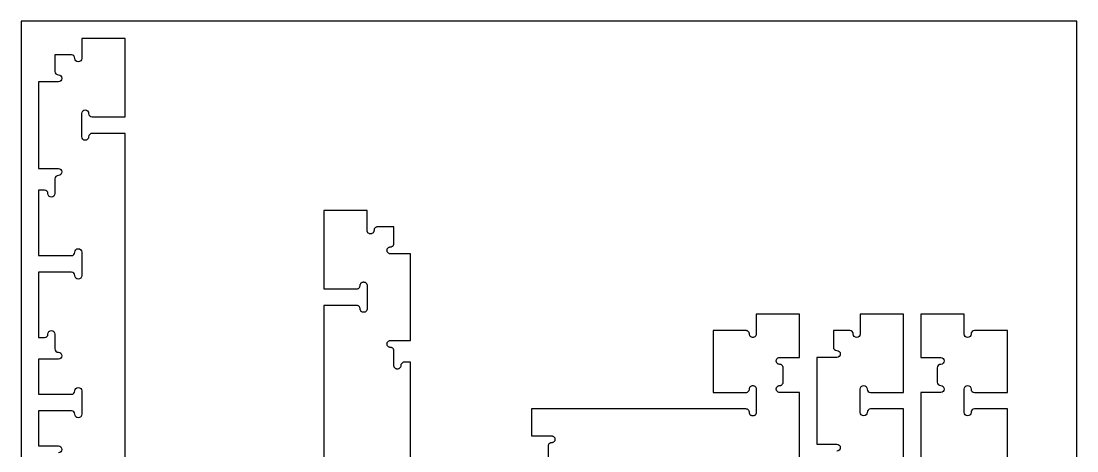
# Model space of a CAD drawing. Header units: inches. Extents: x 1367 to 1651, y -1653 to -1438.
# Drawn here: x 1524.46 to 1572.46, y -1576.05 to -1556.54 of the extents above; entities that cross this region are included whole.
import ezdxf

# ---------------------------------------------------------------- set-up
doc = ezdxf.new("R2010")
doc.units = ezdxf.units.IN
doc.header["$MEASUREMENT"] = 0
doc.linetypes.add('Solid', pattern=[0])
doc.layers.add('000_NOTES', color=6, linetype='Continuous')
doc.layers.add('CUT_THRU', color=7, linetype='Continuous')

msp = doc.modelspace()

# ---------------------------------------------------------------- linework, layer by layer
at = {"linetype": 'Solid', "lineweight": 5}
for points in [[(1542.156, -1581.866, 0), (1542.156, -1572.024, 0), (1541.881, -1572.024, 0), (1541.858, -1572.025, 0), (1541.836, -1572.03, 0), (1541.815, -1572.038, 0), (1541.795, -1572.049, 0), (1541.777, -1572.062, 0), (1541.762, -1572.078, 0), (1541.748, -1572.096, 0), (1541.737, -1572.116, 0), (1541.729, -1572.137, 0), (1541.725, -1572.159, 0), (1541.723, -1572.181, 0), (1541.721, -1572.204, 0), (1541.717, -1572.226, 0), (1541.709, -1572.247, 0), (1541.698, -1572.266, 0), (1541.685, -1572.284, 0), (1541.669, -1572.3, 0), (1541.651, -1572.314, 0), (1541.631, -1572.324, 0), (1541.61, -1572.332, 0), (1541.588, -1572.337, 0), (1541.566, -1572.339, 0), (1541.543, -1572.337, 0), (1541.521, -1572.332, 0), (1541.5, -1572.324, 0), (1541.48, -1572.314, 0), (1541.462, -1572.3, 0), (1541.447, -1572.284, 0), (1541.433, -1572.266, 0), (1541.422, -1572.247, 0), (1541.414, -1572.226, 0), (1541.41, -1572.204, 0), (1541.408, -1572.181, 0), (1541.408, -1571.512, 0), (1541.406, -1571.489, 0), (1541.402, -1571.468, 0), (1541.394, -1571.446, 0), (1541.383, -1571.427, 0), (1541.37, -1571.409, 0), (1541.354, -1571.393, 0), (1541.336, -1571.379, 0), (1541.316, -1571.369, 0), (1541.295, -1571.361, 0), (1541.273, -1571.356, 0), (1541.251, -1571.354, 0), (1541.228, -1571.353, 0), (1541.206, -1571.348, 0), (1541.185, -1571.34, 0), (1541.165, -1571.329, 0), (1541.147, -1571.316, 0), (1541.132, -1571.3, 0), (1541.118, -1571.282, 0), (1541.107, -1571.262, 0), (1541.099, -1571.241, 0), (1541.095, -1571.219, 0), (1541.093, -1571.197, 0), (1541.095, -1571.175, 0), (1541.099, -1571.153, 0), (1541.107, -1571.132, 0), (1541.118, -1571.112, 0), (1541.132, -1571.094, 0), (1541.147, -1571.078, 0), (1541.165, -1571.064, 0), (1541.185, -1571.054, 0), (1541.206, -1571.046, 0), (1541.228, -1571.041, 0), (1541.251, -1571.039, 0), (1542.156, -1571.039, 0), (1542.156, -1567.102, 0), (1541.251, -1567.102, 0), (1541.228, -1567.101, 0), (1541.206, -1567.096, 0), (1541.185, -1567.088, 0), (1541.165, -1567.077, 0), (1541.147, -1567.064, 0), (1541.132, -1567.048, 0), (1541.118, -1567.03, 0), (1541.107, -1567.01, 0), (1541.099, -1566.989, 0), (1541.095, -1566.967, 0), (1541.093, -1566.945, 0), (1541.095, -1566.923, 0), (1541.099, -1566.901, 0), (1541.107, -1566.88, 0), (1541.118, -1566.86, 0), (1541.132, -1566.842, 0), (1541.147, -1566.826, 0), (1541.165, -1566.812, 0), (1541.185, -1566.802, 0), (1541.206, -1566.794, 0), (1541.228, -1566.789, 0), (1541.251, -1566.787, 0), (1541.273, -1566.786, 0), (1541.295, -1566.781, 0), (1541.316, -1566.773, 0), (1541.336, -1566.762, 0), (1541.354, -1566.749, 0), (1541.37, -1566.733, 0), (1541.383, -1566.715, 0), (1541.394, -1566.695, 0), (1541.402, -1566.674, 0), (1541.406, -1566.652, 0), (1541.408, -1566.63, 0), (1541.408, -1565.882, 0), (1540.66, -1565.882, 0), (1540.638, -1565.884, 0), (1540.616, -1565.888, 0), (1540.595, -1565.896, 0), (1540.575, -1565.907, 0), (1540.557, -1565.92, 0), (1540.541, -1565.936, 0), (1540.528, -1565.954, 0), (1540.517, -1565.974, 0), (1540.509, -1565.995, 0), (1540.504, -1566.017, 0), (1540.503, -1566.039, 0), (1540.501, -1566.062, 0), (1540.496, -1566.084, 0), (1540.488, -1566.105, 0), (1540.478, -1566.125, 0), (1540.464, -1566.143, 0), (1540.448, -1566.158, 0), (1540.43, -1566.172, 0), (1540.411, -1566.183, 0), (1540.389, -1566.191, 0), (1540.368, -1566.195, 0), (1540.345, -1566.197, 0), (1540.323, -1566.195, 0), (1540.301, -1566.191, 0), (1540.28, -1566.183, 0), (1540.26, -1566.172, 0), (1540.242, -1566.158, 0), (1540.226, -1566.143, 0), (1540.213, -1566.125, 0), (1540.202, -1566.105, 0), (1540.194, -1566.084, 0), (1540.189, -1566.062, 0), (1540.188, -1566.039, 0), (1540.188, -1565.134, 0), (1538.219, -1565.134, 0), (1538.219, -1568.697, 0), (1539.715, -1568.697, 0), (1539.738, -1568.695, 0), (1539.76, -1568.691, 0), (1539.781, -1568.683, 0), (1539.8, -1568.672, 0), (1539.818, -1568.658, 0), (1539.834, -1568.643, 0), (1539.848, -1568.625, 0), (1539.858, -1568.605, 0), (1539.866, -1568.584, 0), (1539.871, -1568.562, 0), (1539.873, -1568.539, 0), (1539.874, -1568.517, 0), (1539.879, -1568.495, 0), (1539.887, -1568.474, 0), (1539.898, -1568.454, 0), (1539.911, -1568.436, 0), (1539.927, -1568.42, 0), (1539.945, -1568.407, 0), (1539.965, -1568.396, 0), (1539.986, -1568.388, 0), (1540.008, -1568.384, 0), (1540.03, -1568.382, 0), (1540.053, -1568.384, 0), (1540.074, -1568.388, 0), (1540.096, -1568.396, 0), (1540.115, -1568.407, 0), (1540.133, -1568.42, 0), (1540.149, -1568.436, 0), (1540.163, -1568.454, 0), (1540.173, -1568.474, 0), (1540.181, -1568.495, 0), (1540.186, -1568.517, 0), (1540.188, -1568.539, 0), (1540.188, -1569.602, 0), (1540.186, -1569.625, 0), (1540.181, -1569.647, 0), (1540.173, -1569.668, 0), (1540.163, -1569.688, 0), (1540.149, -1569.706, 0), (1540.133, -1569.721, 0), (1540.115, -1569.735, 0), (1540.096, -1569.746, 0), (1540.074, -1569.754, 0), (1540.053, -1569.758, 0), (1540.03, -1569.76, 0), (1540.008, -1569.758, 0), (1539.986, -1569.754, 0), (1539.965, -1569.746, 0), (1539.945, -1569.735, 0), (1539.927, -1569.721, 0), (1539.911, -1569.706, 0), (1539.898, -1569.688, 0), (1539.887, -1569.668, 0), (1539.879, -1569.647, 0), (1539.874, -1569.625, 0), (1539.873, -1569.602, 0), (1539.871, -1569.58, 0), (1539.866, -1569.558, 0), (1539.858, -1569.537, 0), (1539.848, -1569.517, 0), (1539.834, -1569.499, 0), (1539.818, -1569.483, 0), (1539.8, -1569.47, 0), (1539.781, -1569.459, 0), (1539.76, -1569.451, 0), (1539.738, -1569.447, 0), (1539.715, -1569.445, 0), (1538.219, -1569.445, 0), (1538.219, -1576.571, 0)], [(1559.853, -1577.122, 0), (1559.853, -1573.402, 0), (1558.947, -1573.402, 0), (1558.925, -1573.4, 0), (1558.903, -1573.395, 0), (1558.882, -1573.387, 0), (1558.862, -1573.377, 0), (1558.844, -1573.363, 0), (1558.828, -1573.347, 0), (1558.815, -1573.329, 0), (1558.804, -1573.31, 0), (1558.796, -1573.289, 0), (1558.792, -1573.267, 0), (1558.79, -1573.244, 0), (1558.792, -1573.222, 0), (1558.796, -1573.2, 0), (1558.804, -1573.179, 0), (1558.815, -1573.159, 0), (1558.828, -1573.141, 0), (1558.844, -1573.125, 0), (1558.862, -1573.112, 0), (1558.882, -1573.101, 0), (1558.903, -1573.093, 0), (1558.925, -1573.088, 0), (1558.947, -1573.087, 0), (1558.97, -1573.085, 0), (1558.992, -1573.08, 0), (1559.013, -1573.072, 0), (1559.033, -1573.062, 0), (1559.051, -1573.048, 0), (1559.066, -1573.032, 0), (1559.08, -1573.014, 0), (1559.091, -1572.995, 0), (1559.099, -1572.974, 0), (1559.103, -1572.952, 0), (1559.105, -1572.929, 0), (1559.105, -1572.28, 0), (1559.103, -1572.257, 0), (1559.099, -1572.235, 0), (1559.091, -1572.214, 0), (1559.08, -1572.194, 0), (1559.066, -1572.176, 0), (1559.051, -1572.161, 0), (1559.033, -1572.147, 0), (1559.013, -1572.136, 0), (1558.992, -1572.129, 0), (1558.97, -1572.124, 0), (1558.947, -1572.122, 0), (1558.925, -1572.121, 0), (1558.903, -1572.116, 0), (1558.882, -1572.108, 0), (1558.862, -1572.097, 0), (1558.844, -1572.084, 0), (1558.828, -1572.068, 0), (1558.815, -1572.05, 0), (1558.804, -1572.03, 0), (1558.796, -1572.009, 0), (1558.792, -1571.987, 0), (1558.79, -1571.965, 0), (1558.792, -1571.942, 0), (1558.796, -1571.92, 0), (1558.804, -1571.899, 0), (1558.815, -1571.88, 0), (1558.828, -1571.862, 0), (1558.844, -1571.846, 0), (1558.862, -1571.832, 0), (1558.882, -1571.821, 0), (1558.903, -1571.814, 0), (1558.925, -1571.809, 0), (1558.947, -1571.807, 0), (1559.853, -1571.807, 0), (1559.853, -1569.839, 0), (1557.884, -1569.839, 0), (1557.884, -1570.744, 0), (1557.883, -1570.767, 0), (1557.878, -1570.789, 0), (1557.87, -1570.81, 0), (1557.859, -1570.829, 0), (1557.846, -1570.847, 0), (1557.83, -1570.863, 0), (1557.812, -1570.877, 0), (1557.792, -1570.887, 0), (1557.771, -1570.895, 0), (1557.749, -1570.9, 0), (1557.727, -1570.902, 0), (1557.705, -1570.9, 0), (1557.683, -1570.895, 0), (1557.662, -1570.887, 0), (1557.642, -1570.877, 0), (1557.624, -1570.863, 0), (1557.608, -1570.847, 0), (1557.594, -1570.829, 0), (1557.584, -1570.81, 0), (1557.576, -1570.789, 0), (1557.571, -1570.767, 0), (1557.569, -1570.744, 0), (1557.568, -1570.722, 0), (1557.563, -1570.7, 0), (1557.555, -1570.679, 0), (1557.544, -1570.659, 0), (1557.531, -1570.641, 0), (1557.515, -1570.625, 0), (1557.497, -1570.612, 0), (1557.477, -1570.601, 0), (1557.456, -1570.593, 0), (1557.434, -1570.588, 0), (1557.412, -1570.587, 0), (1555.916, -1570.587, 0), (1555.916, -1573.402, 0), (1557.412, -1573.402, 0), (1557.434, -1573.4, 0), (1557.456, -1573.395, 0), (1557.477, -1573.387, 0), (1557.497, -1573.377, 0), (1557.515, -1573.363, 0), (1557.531, -1573.347, 0), (1557.544, -1573.329, 0), (1557.555, -1573.31, 0), (1557.563, -1573.289, 0), (1557.568, -1573.267, 0), (1557.569, -1573.244, 0), (1557.571, -1573.222, 0), (1557.576, -1573.2, 0), (1557.584, -1573.179, 0), (1557.594, -1573.159, 0), (1557.608, -1573.141, 0), (1557.624, -1573.125, 0), (1557.642, -1573.112, 0), (1557.662, -1573.101, 0), (1557.683, -1573.093, 0), (1557.705, -1573.088, 0), (1557.727, -1573.087, 0), (1557.749, -1573.088, 0), (1557.771, -1573.093, 0), (1557.792, -1573.101, 0), (1557.812, -1573.112, 0), (1557.83, -1573.125, 0), (1557.846, -1573.141, 0), (1557.859, -1573.159, 0), (1557.87, -1573.179, 0), (1557.878, -1573.2, 0), (1557.883, -1573.222, 0), (1557.884, -1573.244, 0), (1557.884, -1574.307, 0), (1557.883, -1574.33, 0), (1557.878, -1574.352, 0), (1557.87, -1574.373, 0), (1557.859, -1574.392, 0), (1557.846, -1574.41, 0), (1557.83, -1574.426, 0), (1557.812, -1574.44, 0), (1557.792, -1574.45, 0), (1557.771, -1574.458, 0), (1557.749, -1574.463, 0), (1557.727, -1574.465, 0), (1557.705, -1574.463, 0), (1557.683, -1574.458, 0), (1557.662, -1574.45, 0), (1557.642, -1574.44, 0), (1557.624, -1574.426, 0), (1557.608, -1574.41, 0), (1557.594, -1574.392, 0), (1557.584, -1574.373, 0), (1557.576, -1574.352, 0), (1557.571, -1574.33, 0), (1557.569, -1574.307, 0), (1557.568, -1574.285, 0), (1557.563, -1574.263, 0), (1557.555, -1574.242, 0), (1557.544, -1574.222, 0), (1557.531, -1574.204, 0), (1557.515, -1574.188, 0), (1557.497, -1574.175, 0), (1557.477, -1574.164, 0), (1557.456, -1574.156, 0), (1557.434, -1574.151, 0), (1557.412, -1574.15, 0), (1547.668, -1574.15, 0), (1547.668, -1575.37, 0), (1548.573, -1575.37, 0), (1548.596, -1575.372, 0), (1548.618, -1575.377, 0), (1548.639, -1575.384, 0), (1548.659, -1575.395, 0), (1548.677, -1575.409, 0), (1548.692, -1575.425, 0), (1548.706, -1575.443, 0), (1548.717, -1575.462, 0), (1548.725, -1575.483, 0), (1548.729, -1575.505, 0), (1548.731, -1575.528, 0), (1548.729, -1575.55, 0), (1548.725, -1575.572, 0), (1548.717, -1575.593, 0), (1548.706, -1575.613, 0), (1548.692, -1575.631, 0), (1548.677, -1575.647, 0), (1548.659, -1575.66, 0), (1548.639, -1575.671, 0), (1548.618, -1575.679, 0), (1548.596, -1575.684, 0), (1548.573, -1575.685, 0), (1548.551, -1575.687, 0), (1548.529, -1575.692, 0), (1548.508, -1575.699, 0), (1548.488, -1575.71, 0), (1548.47, -1575.724, 0), (1548.454, -1575.739, 0), (1548.441, -1575.757, 0), (1548.43, -1575.777, 0), (1548.422, -1575.798, 0), (1548.418, -1575.82, 0), (1548.416, -1575.843, 0), (1548.416, -1577.339, 0)]]:
    msp.add_polyline3d(points, dxfattribs=at)
at = {"layer": 'CUT_THRU'}
for points in [[(1529.184, -1588.425), (1529.184, -1561.634), (1529.184, -1561.634), (1527.688, -1561.634, 0.414214), (1527.53, -1561.791, -1), (1527.215, -1561.791), (1527.215, -1560.728, -1), (1527.53, -1560.728, 0.414214), (1527.688, -1560.886), (1529.184, -1560.886), (1529.184, -1557.323), (1527.215, -1557.323), (1527.215, -1558.228, -1), (1526.9, -1558.228, 0.414214), (1526.743, -1558.071), (1525.995, -1558.071), (1525.995, -1558.819, 0.414214), (1526.152, -1558.976, -1), (1526.152, -1559.291), (1525.247, -1559.291), (1525.247, -1563.228), (1526.152, -1563.228, -1), (1526.152, -1563.543, 0.414214), (1525.995, -1563.701), (1525.995, -1564.37, -1), (1525.68, -1564.37, 0.414214), (1525.522, -1564.213), (1525.247, -1564.213), (1525.247, -1567.185), (1526.743, -1567.185, 0.414214), (1526.9, -1567.028, -1), (1527.215, -1567.028), (1527.215, -1568.091, -1), (1526.9, -1568.091, 0.414214), (1526.743, -1567.933), (1525.247, -1567.933), (1525.247, -1570.906), (1525.522, -1570.906, 0.414214), (1525.68, -1570.748, -1), (1525.995, -1570.748), (1525.995, -1571.417, 0.414214), (1526.152, -1571.575, -1), (1526.152, -1571.89), (1525.247, -1571.89), (1525.247, -1573.484), (1526.743, -1573.484, 0.414214), (1526.9, -1573.327, -1), (1527.215, -1573.327), (1527.215, -1574.39, -1), (1526.9, -1574.39, 0.414214), (1526.743, -1574.232), (1525.247, -1574.232), (1525.247, -1575.827), (1526.152, -1575.827, -1), (1526.152, -1576.142, 0.414214)], [(1564.577, -1636.394), (1564.577, -1574.15), (1564.577, -1574.15), (1563.081, -1574.15, 0.414214), (1562.924, -1574.307, -1), (1562.609, -1574.307), (1562.609, -1573.244, -1), (1562.924, -1573.244, 0.414214), (1563.081, -1573.402), (1564.577, -1573.402), (1564.577, -1569.839), (1562.609, -1569.839), (1562.609, -1570.744, -1), (1562.294, -1570.744, 0.414214), (1562.136, -1570.587), (1561.388, -1570.587), (1561.388, -1571.335, 0.414214), (1561.546, -1571.492, -1), (1561.546, -1571.807), (1560.64, -1571.807), (1560.64, -1575.744), (1561.546, -1575.744, -1), (1561.546, -1576.059, 0.414214)], [(1569.302, -1636.394), (1569.302, -1574.15), (1569.302, -1574.15), (1567.806, -1574.15, 0.414214), (1567.648, -1574.307, -1), (1567.333, -1574.307), (1567.333, -1573.244, -1), (1567.648, -1573.244, 0.414214), (1567.806, -1573.402), (1569.302, -1573.402), (1569.302, -1570.587), (1567.806, -1570.587, 0.414214), (1567.648, -1570.744, -1), (1567.333, -1570.744), (1567.333, -1569.839), (1565.365, -1569.839), (1565.365, -1571.807), (1566.27, -1571.807, -1), (1566.27, -1572.122, 0.414214), (1566.113, -1572.28), (1566.113, -1572.929, 0.414214), (1566.27, -1573.087, -1), (1566.27, -1573.402), (1565.365, -1573.402), (1565.365, -1577.122)]]:
    msp.add_lwpolyline(points, format="xyb", dxfattribs=at)
for points in [[(1542.156, -1581.866), (1542.156, -1572.024), (1541.881, -1572.024), (1541.858, -1572.025), (1541.836, -1572.03), (1541.815, -1572.038), (1541.795, -1572.049), (1541.777, -1572.062), (1541.762, -1572.078), (1541.748, -1572.096), (1541.737, -1572.116), (1541.729, -1572.137), (1541.725, -1572.159), (1541.723, -1572.181), (1541.721, -1572.204), (1541.717, -1572.226), (1541.709, -1572.247), (1541.698, -1572.266), (1541.685, -1572.284), (1541.669, -1572.3), (1541.651, -1572.314), (1541.631, -1572.324), (1541.61, -1572.332), (1541.588, -1572.337), (1541.566, -1572.339), (1541.543, -1572.337), (1541.521, -1572.332), (1541.5, -1572.324), (1541.48, -1572.314), (1541.462, -1572.3), (1541.447, -1572.284), (1541.433, -1572.266), (1541.422, -1572.247), (1541.414, -1572.226), (1541.41, -1572.204), (1541.408, -1572.181), (1541.408, -1571.512), (1541.406, -1571.489), (1541.402, -1571.468), (1541.394, -1571.446), (1541.383, -1571.427), (1541.37, -1571.409), (1541.354, -1571.393), (1541.336, -1571.379), (1541.316, -1571.369), (1541.295, -1571.361), (1541.273, -1571.356), (1541.251, -1571.354), (1541.228, -1571.353), (1541.206, -1571.348), (1541.185, -1571.34), (1541.165, -1571.329), (1541.147, -1571.316), (1541.132, -1571.3), (1541.118, -1571.282), (1541.107, -1571.262), (1541.099, -1571.241), (1541.095, -1571.219), (1541.093, -1571.197), (1541.095, -1571.175), (1541.099, -1571.153), (1541.107, -1571.132), (1541.118, -1571.112), (1541.132, -1571.094), (1541.147, -1571.078), (1541.165, -1571.064), (1541.185, -1571.054), (1541.206, -1571.046), (1541.228, -1571.041), (1541.251, -1571.039), (1542.156, -1571.039), (1542.156, -1567.102), (1541.251, -1567.102), (1541.228, -1567.101), (1541.206, -1567.096), (1541.185, -1567.088), (1541.165, -1567.077), (1541.147, -1567.064), (1541.132, -1567.048), (1541.118, -1567.03), (1541.107, -1567.01), (1541.099, -1566.989), (1541.095, -1566.967), (1541.093, -1566.945), (1541.095, -1566.923), (1541.099, -1566.901), (1541.107, -1566.88), (1541.118, -1566.86), (1541.132, -1566.842), (1541.147, -1566.826), (1541.165, -1566.812), (1541.185, -1566.802), (1541.206, -1566.794), (1541.228, -1566.789), (1541.251, -1566.787), (1541.273, -1566.786), (1541.295, -1566.781), (1541.316, -1566.773), (1541.336, -1566.762), (1541.354, -1566.749), (1541.37, -1566.733), (1541.383, -1566.715), (1541.394, -1566.695), (1541.402, -1566.674), (1541.406, -1566.652), (1541.408, -1566.63), (1541.408, -1565.882), (1540.66, -1565.882), (1540.638, -1565.884), (1540.616, -1565.888), (1540.595, -1565.896), (1540.575, -1565.907), (1540.557, -1565.92), (1540.541, -1565.936), (1540.528, -1565.954), (1540.517, -1565.974), (1540.509, -1565.995), (1540.504, -1566.017), (1540.503, -1566.039), (1540.501, -1566.062), (1540.496, -1566.084), (1540.488, -1566.105), (1540.478, -1566.125), (1540.464, -1566.143), (1540.448, -1566.158), (1540.43, -1566.172), (1540.411, -1566.183), (1540.389, -1566.191), (1540.368, -1566.195), (1540.345, -1566.197), (1540.323, -1566.195), (1540.301, -1566.191), (1540.28, -1566.183), (1540.26, -1566.172), (1540.242, -1566.158), (1540.226, -1566.143), (1540.213, -1566.125), (1540.202, -1566.105), (1540.194, -1566.084), (1540.189, -1566.062), (1540.188, -1566.039), (1540.188, -1565.134), (1538.219, -1565.134), (1538.219, -1568.697), (1539.715, -1568.697), (1539.738, -1568.695), (1539.76, -1568.691), (1539.781, -1568.683), (1539.8, -1568.672), (1539.818, -1568.658), (1539.834, -1568.643), (1539.848, -1568.625), (1539.858, -1568.605), (1539.866, -1568.584), (1539.871, -1568.562), (1539.873, -1568.539), (1539.874, -1568.517), (1539.879, -1568.495), (1539.887, -1568.474), (1539.898, -1568.454), (1539.911, -1568.436), (1539.927, -1568.42), (1539.945, -1568.407), (1539.965, -1568.396), (1539.986, -1568.388), (1540.008, -1568.384), (1540.03, -1568.382), (1540.053, -1568.384), (1540.074, -1568.388), (1540.096, -1568.396), (1540.115, -1568.407), (1540.133, -1568.42), (1540.149, -1568.436), (1540.163, -1568.454), (1540.173, -1568.474), (1540.181, -1568.495), (1540.186, -1568.517), (1540.188, -1568.539), (1540.188, -1569.602), (1540.186, -1569.625), (1540.181, -1569.647), (1540.173, -1569.668), (1540.163, -1569.688), (1540.149, -1569.706), (1540.133, -1569.721), (1540.115, -1569.735), (1540.096, -1569.746), (1540.074, -1569.754), (1540.053, -1569.758), (1540.03, -1569.76), (1540.008, -1569.758), (1539.986, -1569.754), (1539.965, -1569.746), (1539.945, -1569.735), (1539.927, -1569.721), (1539.911, -1569.706), (1539.898, -1569.688), (1539.887, -1569.668), (1539.879, -1569.647), (1539.874, -1569.625), (1539.873, -1569.602), (1539.871, -1569.58), (1539.866, -1569.558), (1539.858, -1569.537), (1539.848, -1569.517), (1539.834, -1569.499), (1539.818, -1569.483), (1539.8, -1569.47), (1539.781, -1569.459), (1539.76, -1569.451), (1539.738, -1569.447), (1539.715, -1569.445), (1538.219, -1569.445), (1538.219, -1576.571)], [(1559.853, -1577.122), (1559.853, -1573.402), (1558.947, -1573.402), (1558.925, -1573.4), (1558.903, -1573.395), (1558.882, -1573.387), (1558.862, -1573.377), (1558.844, -1573.363), (1558.828, -1573.347), (1558.815, -1573.329), (1558.804, -1573.31), (1558.796, -1573.289), (1558.792, -1573.267), (1558.79, -1573.244), (1558.792, -1573.222), (1558.796, -1573.2), (1558.804, -1573.179), (1558.815, -1573.159), (1558.828, -1573.141), (1558.844, -1573.125), (1558.862, -1573.112), (1558.882, -1573.101), (1558.903, -1573.093), (1558.925, -1573.088), (1558.947, -1573.087), (1558.97, -1573.085), (1558.992, -1573.08), (1559.013, -1573.072), (1559.033, -1573.062), (1559.051, -1573.048), (1559.066, -1573.032), (1559.08, -1573.014), (1559.091, -1572.995), (1559.099, -1572.974), (1559.103, -1572.952), (1559.105, -1572.929), (1559.105, -1572.28), (1559.103, -1572.257), (1559.099, -1572.235), (1559.091, -1572.214), (1559.08, -1572.194), (1559.066, -1572.176), (1559.051, -1572.161), (1559.033, -1572.147), (1559.013, -1572.136), (1558.992, -1572.129), (1558.97, -1572.124), (1558.947, -1572.122), (1558.925, -1572.121), (1558.903, -1572.116), (1558.882, -1572.108), (1558.862, -1572.097), (1558.844, -1572.084), (1558.828, -1572.068), (1558.815, -1572.05), (1558.804, -1572.03), (1558.796, -1572.009), (1558.792, -1571.987), (1558.79, -1571.965), (1558.792, -1571.942), (1558.796, -1571.92), (1558.804, -1571.899), (1558.815, -1571.88), (1558.828, -1571.862), (1558.844, -1571.846), (1558.862, -1571.832), (1558.882, -1571.821), (1558.903, -1571.814), (1558.925, -1571.809), (1558.947, -1571.807), (1559.853, -1571.807), (1559.853, -1569.839), (1557.884, -1569.839), (1557.884, -1570.744), (1557.883, -1570.767), (1557.878, -1570.789), (1557.87, -1570.81), (1557.859, -1570.829), (1557.846, -1570.847), (1557.83, -1570.863), (1557.812, -1570.877), (1557.792, -1570.887), (1557.771, -1570.895), (1557.749, -1570.9), (1557.727, -1570.902), (1557.705, -1570.9), (1557.683, -1570.895), (1557.662, -1570.887), (1557.642, -1570.877), (1557.624, -1570.863), (1557.608, -1570.847), (1557.594, -1570.829), (1557.584, -1570.81), (1557.576, -1570.789), (1557.571, -1570.767), (1557.569, -1570.744), (1557.568, -1570.722), (1557.563, -1570.7), (1557.555, -1570.679), (1557.544, -1570.659), (1557.531, -1570.641), (1557.515, -1570.625), (1557.497, -1570.612), (1557.477, -1570.601), (1557.456, -1570.593), (1557.434, -1570.588), (1557.412, -1570.587), (1555.916, -1570.587), (1555.916, -1573.402), (1557.412, -1573.402), (1557.434, -1573.4), (1557.456, -1573.395), (1557.477, -1573.387), (1557.497, -1573.377), (1557.515, -1573.363), (1557.531, -1573.347), (1557.544, -1573.329), (1557.555, -1573.31), (1557.563, -1573.289), (1557.568, -1573.267), (1557.569, -1573.244), (1557.571, -1573.222), (1557.576, -1573.2), (1557.584, -1573.179), (1557.594, -1573.159), (1557.608, -1573.141), (1557.624, -1573.125), (1557.642, -1573.112), (1557.662, -1573.101), (1557.683, -1573.093), (1557.705, -1573.088), (1557.727, -1573.087), (1557.749, -1573.088), (1557.771, -1573.093), (1557.792, -1573.101), (1557.812, -1573.112), (1557.83, -1573.125), (1557.846, -1573.141), (1557.859, -1573.159), (1557.87, -1573.179), (1557.878, -1573.2), (1557.883, -1573.222), (1557.884, -1573.244), (1557.884, -1574.307), (1557.883, -1574.33), (1557.878, -1574.352), (1557.87, -1574.373), (1557.859, -1574.392), (1557.846, -1574.41), (1557.83, -1574.426), (1557.812, -1574.44), (1557.792, -1574.45), (1557.771, -1574.458), (1557.749, -1574.463), (1557.727, -1574.465), (1557.705, -1574.463), (1557.683, -1574.458), (1557.662, -1574.45), (1557.642, -1574.44), (1557.624, -1574.426), (1557.608, -1574.41), (1557.594, -1574.392), (1557.584, -1574.373), (1557.576, -1574.352), (1557.571, -1574.33), (1557.569, -1574.307), (1557.568, -1574.285), (1557.563, -1574.263), (1557.555, -1574.242), (1557.544, -1574.222), (1557.531, -1574.204), (1557.515, -1574.188), (1557.497, -1574.175), (1557.477, -1574.164), (1557.456, -1574.156), (1557.434, -1574.151), (1557.412, -1574.15), (1547.668, -1574.15), (1547.668, -1575.37), (1548.573, -1575.37), (1548.596, -1575.372), (1548.618, -1575.377), (1548.639, -1575.384), (1548.659, -1575.395), (1548.677, -1575.409), (1548.692, -1575.425), (1548.706, -1575.443), (1548.717, -1575.462), (1548.725, -1575.483), (1548.729, -1575.505), (1548.731, -1575.528), (1548.729, -1575.55), (1548.725, -1575.572), (1548.717, -1575.593), (1548.706, -1575.613), (1548.692, -1575.631), (1548.677, -1575.647), (1548.659, -1575.66), (1548.639, -1575.671), (1548.618, -1575.679), (1548.596, -1575.684), (1548.573, -1575.685), (1548.551, -1575.687), (1548.529, -1575.692), (1548.508, -1575.699), (1548.488, -1575.71), (1548.47, -1575.724), (1548.454, -1575.739), (1548.441, -1575.757), (1548.43, -1575.777), (1548.422, -1575.798), (1548.418, -1575.82), (1548.416, -1575.843), (1548.416, -1577.339)]]:
    msp.add_lwpolyline(points, dxfattribs=at)

# ---------------------------------------------------------------- meshes
at = {"layer": '000_NOTES'}
mesh = msp.add_polyface(dxfattribs=at)
corners = [(1524.459, -1652.536), (1524.459, -1556.536), (1572.459, -1556.536), (1572.459, -1652.536)]
mesh.append_faces([[corners[k] for k in face] for face in [(0, 3, 2, 1)]])

doc.saveas('drawing.dxf')
